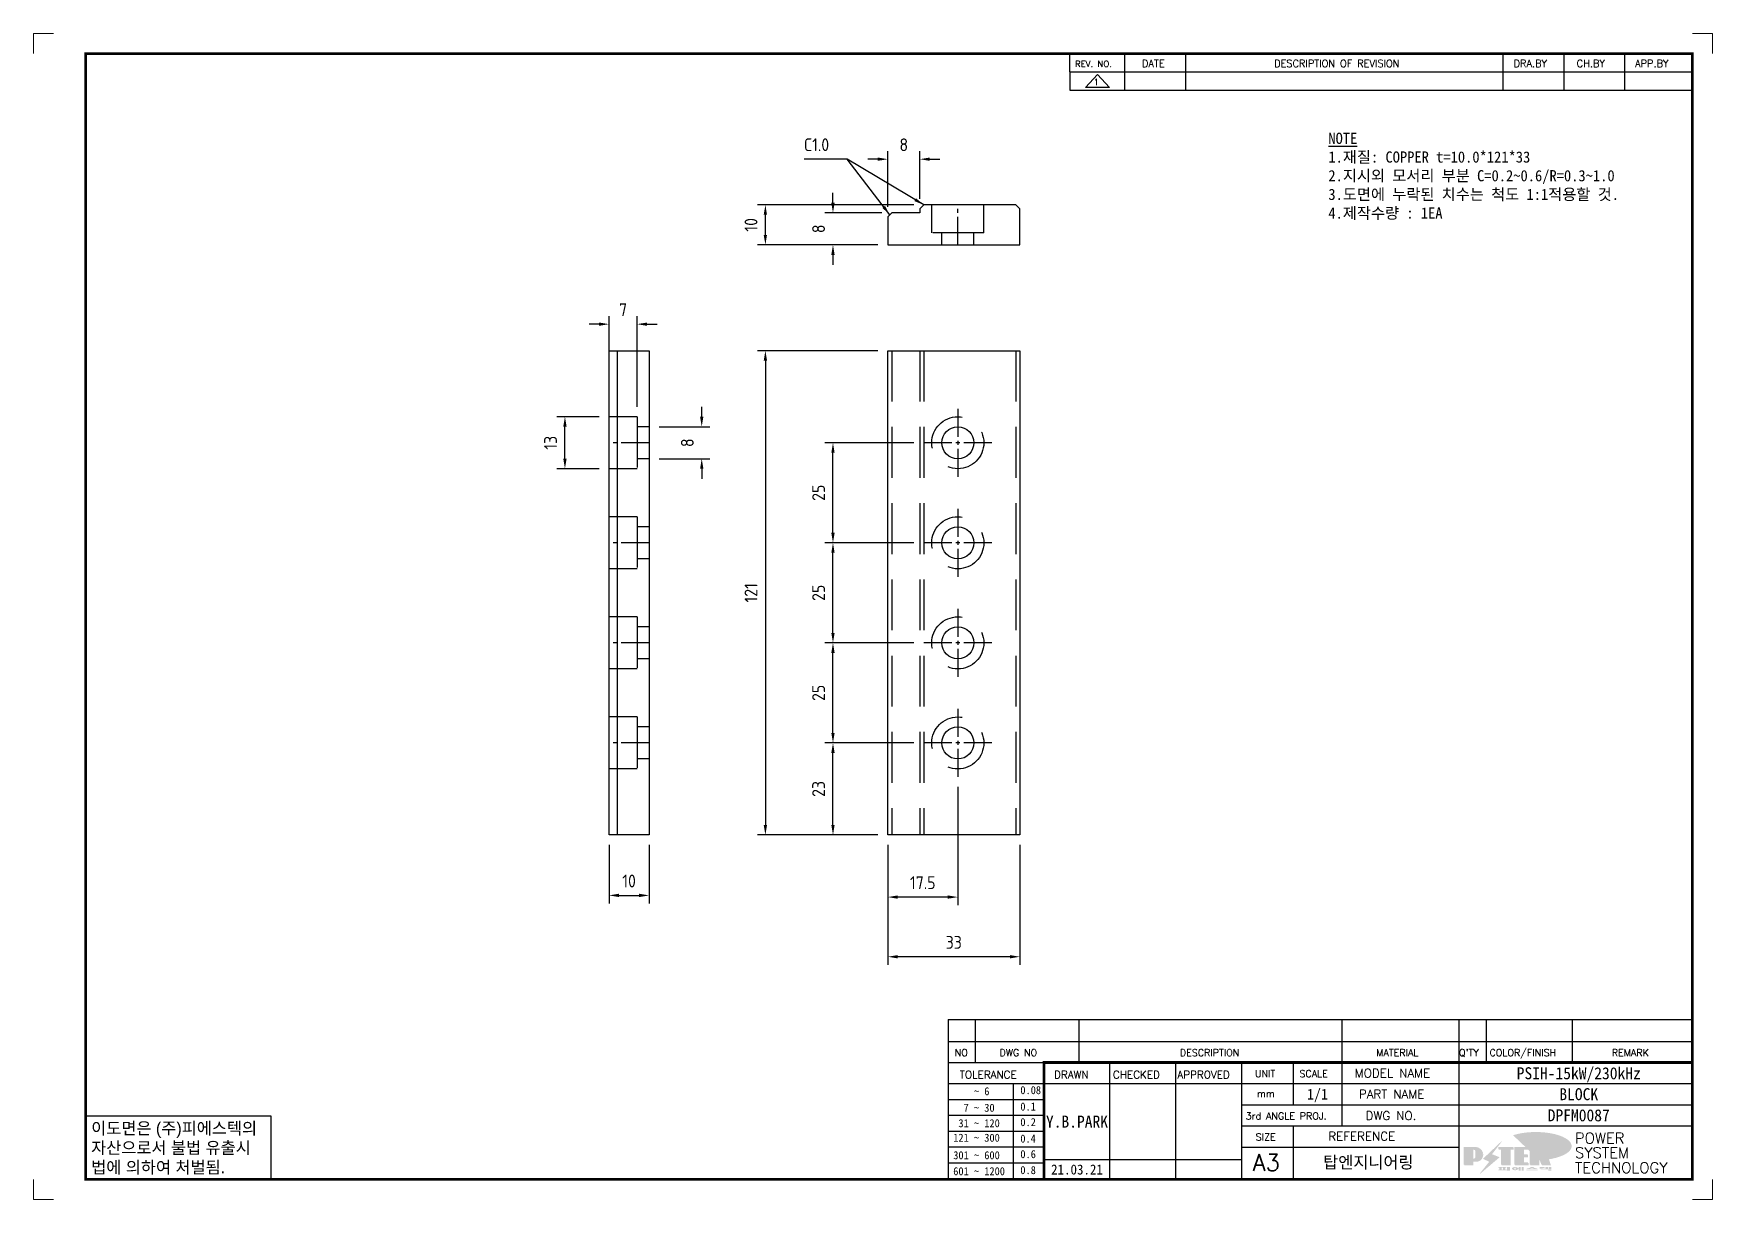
# Model space of a CAD drawing. Header units: millimetres. Extents: x -4251 to 2609, y -1673 to 4048.
# Drawn here: x -2897.2 to -2477.7, y -1672.8 to -1381.5 of the extents above; entities that cross this region are included whole.
import ezdxf
from ezdxf.enums import TextEntityAlignment as Align

# ---------------------------------------------------------------- set-up
doc = ezdxf.new("R2010")
doc.units = ezdxf.units.MM
doc.linetypes.add('CENTER1', pattern=[10, 7, -1, 1, -1])
doc.linetypes.add('HIDDENX2', pattern=[19.05, 12.7, -6.35])
doc.layers.add('FORMAT-1', color=7, linetype='Continuous')
doc.layers.add('line', color=3, linetype='Continuous')
doc.styles.add('h1', font='')
doc.styles.add('HAN', font='')
doc.styles.add('RC', font='simplex.shx')
doc.styles.add('ROMANT', font='simplex.shx')
doc.styles.add('RT', font='simplex.shx', dxfattribs={"oblique": 15})
doc.styles.get("Standard").update_dxf_attribs({"font": 'ISOCP.SHX', "bigfont": 'WHGTXT.SHX'})
doc.styles.get('h1').set_extended_font_data('New Gulim')
doc.styles.get('HAN').set_extended_font_data('GulimChe')
doc.dimstyles.new('PS-1', dxfattribs={"dimtxt": 3.2, "dimasz": 2.5, "dimexe": 2, "dimexo": 2.5, "dimgap": 2, "dimtad": 1, "dimtoh": 1, "dimrnd": 0.05, "dimzin": 12, "dimdsep": 46, "dimtxsty": 'Standard', "dimcen": 0, "dimclrt": 2, "dimazin": 3, "dimtfac": 1, "dimtofl": 0, "dimtmove": 0, "dimatfit": 3, "dimfxl": 0, "dimtolj": 1, "dimtzin": 0, "dimarcsym": 0})

# ---------------------------------------------------------------- blocks, each defined once
blk = doc.blocks.new('A$C2F791973')
at = {"color": 2, "linetype": 'HIDDENX2'}
for p, q in [((-3, -9), (-10, -9, 0)), ((-3, -9), (-3, -22)), ((0, -11.5), (-3, -11.5)), ((0, -19.5), (-3, -19.5)), ((-3, -22), (-10, -22, 0))]:
    blk.add_line(p, q, dxfattribs=at)
at = {"color": 1, "linetype": 'CENTER1'}
blk.add_line((0, -15.5), (-10, -15.5), dxfattribs=at)
at = {"color": 1}
blk.add_lwpolyline([(-7, -33), (0, -33), (0, 0), (-9, 0), (-10, -1), (-10, -24), (-9, -25), (-8, -25), (-8, -32)], close=True, dxfattribs=at)
blk = doc.blocks.new('A$C1C200397')
at = {"color": 1}
blk.add_line((0, 0), (0, -121), dxfattribs=at)
at = {"color": 2, "linetype": 'HIDDENX2'}
for p, q in [((5, -16.5, 0), (-2, -16.5)), ((5, -16.5, 0), (5, -29.5, 0)), ((8, -19, 0), (5, -19, 0)), ((8, -27, 0), (5, -27, 0)), ((5, -29.5, 0), (-2, -29.5)), ((5, -41.5, 0), (-2, -41.5)), ((5, -41.5, 0), (5, -54.5, 0)), ((8, -44, 0), (5, -44, 0)), ((5, -54.5, 0), (-2, -54.5)), ((8, -52, 0), (5, -52, 0)), ((5, -66.5, 0), (-2, -66.5)), ((5, -66.5, 0), (5, -79.5, 0)), ((8, -69, 0), (5, -69, 0)), ((5, -79.5, 0), (-2, -79.5)), ((8, -77, 0), (5, -77, 0)), ((5, -91.5, 0), (-2, -91.5)), ((5, -91.5, 0), (5, -104.5, 0)), ((8, -94, 0), (5, -94, 0)), ((5, -104.5, 0), (-2, -104.5)), ((8, -102, 0), (5, -102, 0))]:
    blk.add_line(p, q, dxfattribs=at)
at = {"color": 1, "linetype": 'CENTER1'}
for p, q in [((8, -23, 0), (-2, -23, 0)), ((8, -48, 0), (-2, -48, 0)), ((8, -73, 0), (-2, -73, 0)), ((8, -98, 0), (-2, -98, 0))]:
    blk.add_line(p, q, dxfattribs=at)
at = {"color": 1}
blk.add_lwpolyline([(-2, 0), (8, 0), (8, -121), (-2, -121)], close=True, dxfattribs=at)
blk = doc.blocks.new('*D1097')
at = {"color": 0, "lineweight": -2}
for p, q in [((-2666.29, -1569.69), (-2666.29, -1599.21)), ((-2683.79, -1584.19), (-2683.79, -1599.21)), ((-2668.79, -1597.21), (-2681.29, -1597.21))]:
    blk.add_line(p, q, dxfattribs=at)
at = {"color": 0}
for points in [[(-2681.29, -1596.79), (-2681.29, -1597.62), (-2683.79, -1597.21)], [(-2668.79, -1596.79), (-2668.79, -1597.62), (-2666.29, -1597.21)]]:
    blk.add_solid(points, dxfattribs=at)
at = {"layer": 'DEFPOINTS', "color": 0}
for p in [(-2666.29, -1567.19, 0), (-2683.79, -1581.69), (-2683.79, -1597.21)]:
    blk.add_point(p, dxfattribs=at)
at = {"color": 2, "insert": (-2675.04, -1593.61), "char_height": 3.2, "attachment_point": 5}
blk.add_mtext('\\A1;17.5', dxfattribs=at)
blk = doc.blocks.new('*D1098')
at = {"color": 0, "lineweight": -2}
for p, q in [((-2683.79, -1584.19), (-2683.79, -1614.12)), ((-2650.79, -1584.19), (-2650.79, -1614.12)), ((-2653.29, -1612.12), (-2681.29, -1612.12))]:
    blk.add_line(p, q, dxfattribs=at)
at = {"color": 0}
for points in [[(-2681.29, -1611.7), (-2681.29, -1612.53), (-2683.79, -1612.12)], [(-2653.29, -1611.7), (-2653.29, -1612.53), (-2650.79, -1612.12)]]:
    blk.add_solid(points, dxfattribs=at)
at = {"layer": 'DEFPOINTS', "color": 0}
for p in [(-2683.79, -1581.69), (-2650.79, -1581.69), (-2683.79, -1612.12)]:
    blk.add_point(p, dxfattribs=at)
at = {"color": 2, "insert": (-2667.29, -1608.52), "char_height": 3.2, "attachment_point": 5}
blk.add_mtext('\\A1;33', dxfattribs=at)
blk = doc.blocks.new('*D1099')
at = {"color": 0, "lineweight": -2}
for p, q in [((-2753.43, -1584.19), (-2753.43, -1598.79)), ((-2743.43, -1584.19), (-2743.43, -1598.79)), ((-2750.93, -1596.79), (-2745.93, -1596.79))]:
    blk.add_line(p, q, dxfattribs=at)
at = {"color": 0}
for points in [[(-2750.93, -1596.37), (-2750.93, -1597.21), (-2753.43, -1596.79)], [(-2745.93, -1596.37), (-2745.93, -1597.21), (-2743.43, -1596.79)]]:
    blk.add_solid(points, dxfattribs=at)
at = {"layer": 'DEFPOINTS', "color": 0}
for p in [(-2753.43, -1581.69), (-2743.43, -1581.69), (-2743.43, -1596.79)]:
    blk.add_point(p, dxfattribs=at)
at = {"color": 2, "insert": (-2748.43, -1593.19), "char_height": 3.2, "attachment_point": 5}
blk.add_mtext('\\A1;10', dxfattribs=at)
blk = doc.blocks.new('*D1100')
at = {"color": 0, "lineweight": -2}
for p, q in [((-2755.93, -1454.06), (-2758.43, -1454.06)), ((-2753.43, -1474.69), (-2753.43, -1452.06)), ((-2746.43, -1474.69), (-2746.43, -1452.06)), ((-2743.93, -1454.06), (-2741.43, -1454.06))]:
    blk.add_line(p, q, dxfattribs=at)
at = {"color": 0}
for points in [[(-2755.93, -1453.65), (-2755.93, -1454.48), (-2753.43, -1454.06)], [(-2743.93, -1453.65), (-2743.93, -1454.48), (-2746.43, -1454.06)]]:
    blk.add_solid(points, dxfattribs=at)
at = {"layer": 'DEFPOINTS', "color": 0}
for p in [(-2753.43, -1454.06), (-2753.43, -1477.19), (-2746.43, -1477.19, 0)]:
    blk.add_point(p, dxfattribs=at)
at = {"color": 2, "insert": (-2749.93, -1450.46), "char_height": 3.2, "attachment_point": 5}
blk.add_mtext('\\A1;7', dxfattribs=at)
blk = doc.blocks.new('*D1101')
at = {"color": 0, "lineweight": -2}
for p, q in [((-2755.93, -1477.19), (-2766.46, -1477.19)), ((-2764.46, -1487.69), (-2764.46, -1479.69)), ((-2755.93, -1490.19), (-2766.46, -1490.19))]:
    blk.add_line(p, q, dxfattribs=at)
at = {"color": 0}
for points in [[(-2764.87, -1479.69), (-2764.04, -1479.69), (-2764.46, -1477.19)], [(-2764.87, -1487.69), (-2764.04, -1487.69), (-2764.46, -1490.19)]]:
    blk.add_solid(points, dxfattribs=at)
at = {"layer": 'DEFPOINTS', "color": 0}
for p in [(-2764.46, -1477.19), (-2753.43, -1477.19), (-2753.43, -1490.19)]:
    blk.add_point(p, dxfattribs=at)
at = {"color": 2, "insert": (-2768.06, -1483.69), "char_height": 3.2, "attachment_point": 5, "rotation": 90}
blk.add_mtext('\\A1;13', dxfattribs=at)
blk = doc.blocks.new('*D1102')
at = {"color": 0, "lineweight": -2}
for p, q in [((-2730.28, -1477.19), (-2730.28, -1474.69)), ((-2740.93, -1479.69), (-2728.28, -1479.69)), ((-2740.93, -1487.69), (-2728.28, -1487.69)), ((-2730.28, -1490.19), (-2730.28, -1492.69))]:
    blk.add_line(p, q, dxfattribs=at)
at = {"color": 0}
for points in [[(-2730.69, -1477.19), (-2729.86, -1477.19), (-2730.28, -1479.69)], [(-2730.69, -1490.19), (-2729.86, -1490.19), (-2730.28, -1487.69)]]:
    blk.add_solid(points, dxfattribs=at)
at = {"layer": 'DEFPOINTS', "color": 0}
for p in [(-2743.43, -1479.69), (-2730.28, -1479.69), (-2743.43, -1487.69)]:
    blk.add_point(p, dxfattribs=at)
at = {"color": 2, "insert": (-2733.88, -1483.69), "char_height": 3.2, "attachment_point": 5, "rotation": 90}
blk.add_mtext('\\A1;8', dxfattribs=at)
blk = doc.blocks.new('*D1103')
at = {"color": 0, "lineweight": -2}
for p, q in [((-2677.29, -1558.69), (-2699.48, -1558.69)), ((-2697.48, -1579.19), (-2697.48, -1561.19)), ((-2686.29, -1581.69), (-2699.48, -1581.69))]:
    blk.add_line(p, q, dxfattribs=at)
at = {"color": 0}
for points in [[(-2697.9, -1561.19), (-2697.07, -1561.19), (-2697.48, -1558.69)], [(-2697.9, -1579.19), (-2697.07, -1579.19), (-2697.48, -1581.69)]]:
    blk.add_solid(points, dxfattribs=at)
at = {"layer": 'DEFPOINTS', "color": 0}
for p in [(-2697.48, -1558.69), (-2674.79, -1558.69), (-2683.79, -1581.69)]:
    blk.add_point(p, dxfattribs=at)
at = {"color": 2, "insert": (-2701.08, -1570.19), "char_height": 3.2, "attachment_point": 5, "rotation": 90}
blk.add_mtext('\\A1;23', dxfattribs=at)
blk = doc.blocks.new('*D1104')
at = {"color": 0, "lineweight": -2}
for p, q in [((-2677.29, -1533.69), (-2699.48, -1533.69)), ((-2697.48, -1556.19), (-2697.48, -1536.19)), ((-2677.29, -1558.69), (-2699.48, -1558.69))]:
    blk.add_line(p, q, dxfattribs=at)
at = {"color": 0}
for points in [[(-2697.9, -1536.19), (-2697.07, -1536.19), (-2697.48, -1533.69)], [(-2697.9, -1556.19), (-2697.07, -1556.19), (-2697.48, -1558.69)]]:
    blk.add_solid(points, dxfattribs=at)
at = {"layer": 'DEFPOINTS', "color": 0}
for p in [(-2697.48, -1533.69), (-2674.79, -1533.69), (-2674.79, -1558.69)]:
    blk.add_point(p, dxfattribs=at)
at = {"color": 2, "insert": (-2701.08, -1546.19), "char_height": 3.2, "attachment_point": 5, "rotation": 90}
blk.add_mtext('\\A1;25', dxfattribs=at)
blk = doc.blocks.new('*D1105')
at = {"color": 0, "lineweight": -2}
for p, q in [((-2677.29, -1508.69), (-2699.48, -1508.69)), ((-2697.48, -1531.19), (-2697.48, -1511.19)), ((-2677.29, -1533.69), (-2699.48, -1533.69))]:
    blk.add_line(p, q, dxfattribs=at)
at = {"color": 0}
for points in [[(-2697.9, -1511.19), (-2697.07, -1511.19), (-2697.48, -1508.69)], [(-2697.9, -1531.19), (-2697.07, -1531.19), (-2697.48, -1533.69)]]:
    blk.add_solid(points, dxfattribs=at)
at = {"layer": 'DEFPOINTS', "color": 0}
for p in [(-2697.48, -1508.69), (-2674.79, -1508.69), (-2674.79, -1533.69)]:
    blk.add_point(p, dxfattribs=at)
at = {"color": 2, "insert": (-2701.08, -1521.19), "char_height": 3.2, "attachment_point": 5, "rotation": 90}
blk.add_mtext('\\A1;25', dxfattribs=at)
blk = doc.blocks.new('*D1106')
at = {"color": 0, "lineweight": -2}
for p, q in [((-2677.29, -1483.69), (-2699.48, -1483.69)), ((-2697.48, -1506.19), (-2697.48, -1486.19)), ((-2677.29, -1508.69), (-2699.48, -1508.69))]:
    blk.add_line(p, q, dxfattribs=at)
at = {"color": 0}
for points in [[(-2697.9, -1486.19), (-2697.07, -1486.19), (-2697.48, -1483.69)], [(-2697.9, -1506.19), (-2697.07, -1506.19), (-2697.48, -1508.69)]]:
    blk.add_solid(points, dxfattribs=at)
at = {"layer": 'DEFPOINTS', "color": 0}
for p in [(-2697.48, -1483.69), (-2674.79, -1483.69), (-2674.79, -1508.69)]:
    blk.add_point(p, dxfattribs=at)
at = {"color": 2, "insert": (-2701.08, -1496.19), "char_height": 3.2, "attachment_point": 5, "rotation": 90}
blk.add_mtext('\\A1;25', dxfattribs=at)
blk = doc.blocks.new('*D1107')
at = {"color": 0, "lineweight": -2}
for p, q in [((-2686.29, -1460.69), (-2716.37, -1460.69)), ((-2714.37, -1463.19), (-2714.37, -1579.19)), ((-2686.29, -1581.69), (-2716.37, -1581.69))]:
    blk.add_line(p, q, dxfattribs=at)
at = {"color": 0}
for points in [[(-2714.79, -1463.19), (-2713.96, -1463.19), (-2714.37, -1460.69)], [(-2714.79, -1579.19), (-2713.96, -1579.19), (-2714.37, -1581.69)]]:
    blk.add_solid(points, dxfattribs=at)
at = {"layer": 'DEFPOINTS', "color": 0}
for p in [(-2683.79, -1460.69), (-2714.37, -1581.69), (-2683.79, -1581.69)]:
    blk.add_point(p, dxfattribs=at)
at = {"color": 2, "insert": (-2717.97, -1521.19), "char_height": 3.2, "attachment_point": 5, "rotation": 90}
blk.add_mtext('\\A1;121', dxfattribs=at)
blk = doc.blocks.new('*D1108')
at = {"color": 0, "lineweight": -2}
for p, q in [((-2697.48, -1423.74), (-2697.48, -1421.24)), ((-2685.29, -1426.24), (-2699.48, -1426.24)), ((-2686.29, -1434.24), (-2699.48, -1434.24)), ((-2697.48, -1436.74), (-2697.48, -1439.24))]:
    blk.add_line(p, q, dxfattribs=at)
at = {"color": 0}
for points in [[(-2697.9, -1423.74), (-2697.07, -1423.74), (-2697.48, -1426.24)], [(-2697.9, -1436.74), (-2697.07, -1436.74), (-2697.48, -1434.24)]]:
    blk.add_solid(points, dxfattribs=at)
at = {"layer": 'DEFPOINTS', "color": 0}
for p in [(-2697.48, -1426.24), (-2682.79, -1426.24), (-2683.79, -1434.24)]:
    blk.add_point(p, dxfattribs=at)
at = {"color": 2, "insert": (-2701.08, -1430.24), "char_height": 3.2, "attachment_point": 5, "rotation": 90}
blk.add_mtext('\\A1;8', dxfattribs=at)
blk = doc.blocks.new('*D1109')
at = {"color": 0, "lineweight": -2}
for p, q in [((-2677.29, -1424.24), (-2716.37, -1424.24)), ((-2714.37, -1431.74), (-2714.37, -1426.74)), ((-2686.29, -1434.24), (-2716.37, -1434.24))]:
    blk.add_line(p, q, dxfattribs=at)
at = {"color": 0}
for points in [[(-2714.79, -1426.74), (-2713.96, -1426.74), (-2714.37, -1424.24)], [(-2714.79, -1431.74), (-2713.96, -1431.74), (-2714.37, -1434.24)]]:
    blk.add_solid(points, dxfattribs=at)
at = {"layer": 'DEFPOINTS', "color": 0}
for p in [(-2714.37, -1424.24), (-2674.79, -1424.24), (-2683.79, -1434.24)]:
    blk.add_point(p, dxfattribs=at)
at = {"color": 2, "insert": (-2717.97, -1429.24), "char_height": 3.2, "attachment_point": 5, "rotation": 90}
blk.add_mtext('\\A1;10', dxfattribs=at)
blk = doc.blocks.new('*D1110')
at = {"color": 0, "lineweight": -2}
for p, q in [((-2686.29, -1412.84), (-2688.79, -1412.84)), ((-2683.79, -1424.74), (-2683.79, -1410.84)), ((-2675.79, -1422.74), (-2675.79, -1410.84)), ((-2673.29, -1412.84), (-2670.79, -1412.84))]:
    blk.add_line(p, q, dxfattribs=at)
at = {"color": 0}
for points in [[(-2686.29, -1412.42), (-2686.29, -1413.25), (-2683.79, -1412.84)], [(-2673.29, -1412.42), (-2673.29, -1413.25), (-2675.79, -1412.84)]]:
    blk.add_solid(points, dxfattribs=at)
at = {"layer": 'DEFPOINTS', "color": 0}
for p in [(-2675.79, -1412.84), (-2675.79, -1425.24), (-2683.79, -1427.24)]:
    blk.add_point(p, dxfattribs=at)
at = {"color": 2, "insert": (-2679.79, -1409.24), "char_height": 3.2, "attachment_point": 5}
blk.add_mtext('\\A1;8', dxfattribs=at)
blk = doc.blocks.new('re3')
at = {"color": 180}
for p, q in [((0, 0), (0, -4.55)), ((6.87, -0.64), (3.86, -3.91)), ((9.88, -3.91), (3.86, -3.91)), ((6.87, -0.64), (9.88, -3.91)), ((13.74, -4.55), (13.74, 0)), ((28.97, -4.55), (28.97, 0)), ((108.25, -4.55), (108.25, 0)), ((123.49, -4.55), (123.49, 0)), ((138.64, -4.55), (138.64, 0)), ((0, -4.55), (155.53, -4.55))]:
    blk.add_line(p, q, dxfattribs=at)
at = {"color": 2, "style": 'RC', "oblique": 15}
blk.add_attdef('REV.NO', text='', height=1.56, dxfattribs=at).set_placement((6.59, -2.56), align=Align.MIDDLE_CENTER)
blk.add_attdef('-1', text='', height=1.56, dxfattribs=at).set_placement((9.37, -1.66), align=Align.MIDDLE_LEFT)
at = {"color": 2, "style": 'HAN'}
for tag, p in [('REV.-DATE', (21.36, -2.28)), ('DRA.BY', (115.87, -2.28)), ('CH.BY', (131.07, -2.28)), ('APP.BY', (147.09, -2.28))]:
    blk.add_attdef(tag, text='', height=2.5, dxfattribs=at).set_placement(p, align=Align.MIDDLE_CENTER)
blk.add_attdef('DESCRIPTION-OF-REVISION', text='', height=2.5, dxfattribs=at).set_placement((31.61, -2.28), align=Align.MIDDLE_LEFT)
blk = doc.blocks.new('no3')
at = {"color": 180}
for p, q in [((0, 5.5), (0, 0)), ((0, 5.5), (186, 5.5)), ((6.79, 5.5), (6.79, 0)), ((32.74, 0.11), (32.74, 5.5)), ((98.4, 5.5), (98.4, 0)), ((127.61, 5.5), (127.61, 0)), ((134.43, 5.5), (134.43, 0)), ((155.98, 5.5), (155.98, 0))]:
    blk.add_line(p, q, dxfattribs=at)
at = {"color": 2, "style": 'HAN'}
for tag, p in [('PART-NO', (19.76, 2.75)), ('MATERIAL', (111.38, 2.75)), ("Q'TY", (131.02, 2.75)), ('COLOR/FINISH', (145.2, 2.75)), ('REMARK', (170.76, 2.75))]:
    blk.add_attdef(tag, text='', height=2.9, dxfattribs=at).set_placement(p, align=Align.MIDDLE_CENTER)
blk.add_attdef('DESCRIPTION', text='', height=2.9, dxfattribs=at).set_placement((34.51, 2.75), align=Align.MIDDLE_LEFT)
at = {"color": 2, "style": 'RT', "oblique": 15}
blk.add_attdef('NO', text='', height=1.74, dxfattribs=at).set_placement((3.38, 2.51), align=Align.MIDDLE_CENTER)
blk = doc.blocks.new('t3')
for p, q in [((0, 15.88), (46.25, 15.88)), ((0, 15.88), (0, 0)), ((46.25, 15.88), (46.25, 0)), ((0, 0), (46.25, 0))]:
    blk.add_line(p, q)
at = {"color": 1, "style": 'h1'}
for s, p in [('이도면은 (주)피에스텍의', (1.4, 11.29)), ('자산으로서 불법 유출시', (1.4, 6.41)), ('법에 의하여 처벌됨.', (1.4, 1.52))]:
    blk.add_text(s, height=3, dxfattribs=at).set_placement(p)
blk = doc.blocks.new('new LOGO')
at = {"layer": 'line'}
h = blk.add_hatch(color=1, dxfattribs=at)
h.paths.add_polyline_path([(41.5, 16.4), (54.3, 16.4, 1), (54.3, 82.9), (0, 82.9), (0, -0.1), (41.5, -0.1)])
h.paths.add_polyline_path([(41.5, 27.9), (41.5, 71.9), (43.6, 71.9, -0.414214), (54.6, 60.9), (54.6, 38.9, -0.414214), (43.6, 27.9)], flags=16)
h.paths.add_polyline_path([(214.7, 71.9), (227.5, 71.9), (227.5, 82.9), (159.7, 82.9), (159.7, 71.9), (172.5, 71.9), (172.5, -0.1), (214.7, -0.1)])
h.paths.add_polyline_path([(276, 37.4), (294.8, 37.4), (294.8, 49.1), (276, 49.1), (276, 71.9), (294.8, 71.9), (294.8, 82.9), (234.5, 82.9), (234.5, -0.1), (297, -0.1), (297, 10.9), (276, 10.9)])
h.paths.add_polyline_path([(347.2, 35.2), (359.7, -0.1), (400.5, -0.1), (379.6, 66.8), (399.7, 82.9), (380.6, 82.9), (347.2, 61.6), (347.2, 82.9), (305.5, 82.9), (305.5, -0.1), (347.2, -0.1)])
h = blk.add_hatch(color=250, dxfattribs=at)
h.paths.add_polyline_path([(44.5, 69.4), (46.6, 69.4, -0.129793), (52, 68, 0.221832), (43.6, 71.9), (41.5, 71.9), (41.5, 27.9), (43.6, 27.9, 0.02048), (44.5, 28)], flags=17)
h.paths.add_polyline_path([(44.5, 13.9), (57.3, 13.9, 0.72362), (77.1, 73.9, -0.679777), (54.3, 16.4), (41.5, 16.4), (41.5, -0.1), (3, -0.1), (3, -2.6), (44.5, -2.6)])
h.paths.add_polyline_path([(117.9, 14.2), (71.5, -44.4), (77.1, -39.6), (120.8, 15.6), (92, 28.9), (173.3, 106), (177.5, 111.4), (89.1, 27.6)])
h.paths.add_polyline_path([(162.7, 71.9), (162.7, 69.4), (172.5, 69.4), (172.5, 71.9)], flags=17)
h.paths.add_polyline_path([(217.7, 69.4), (230.5, 69.4), (230.5, 80.4), (227.5, 80.4), (227.5, 71.9), (214.7, 71.9), (214.7, -0.1), (175.5, -0.1), (175.5, -2.6), (217.7, -2.6)])
h.paths.add_polyline_path([(297.8, 46.6), (294.8, 46.6), (294.8, 37.4), (276, 37.4), (276, 10.9), (279, 10.9), (279, 34.9), (297.8, 34.9)])
h.paths.add_polyline_path([(300, 8.4), (297, 8.4), (297, -0.1), (237.5, -0.1), (237.5, -2.6), (300, -2.6)])
h.paths.add_polyline_path([(297.8, 80.4), (294.8, 80.4), (294.8, 71.9), (276, 71.9), (276, 49.1), (279, 49.1), (279, 69.4), (297.8, 69.4)])
h.paths.add_polyline_path([(350.2, 80.4), (347.2, 80.4), (347.2, 61.6), (350.2, 63.5)])
h.paths.add_polyline_path([(350.2, 26.7), (347.2, 35.2), (347.2, -0.1), (308.5, -0.1), (308.5, -2.6), (350.2, -2.6)])
h.paths.add_polyline_path([(402.7, 80.4), (396.5, 80.4), (379.6, 66.8), (400.5, -0.1), (361.8, -0.1), (362.7, -2.6), (403.5, -2.6), (382.6, 64.3)])
blk.add_hatch(color=5, dxfattribs=at).paths.add_polyline_path([(166.3, 35), (131, 49), (180.4, 112.7), (92, 28.9), (120.8, 15.6), (74.4, -43)])
h = blk.add_hatch(color=253, dxfattribs=at)
edge = h.paths.add_edge_path()
edge.add_ellipse((333.9, 86.4), major_axis=(-165.9, 0), ratio=0.39426, start_angle=111.51268, end_angle=334.46902)
edge.add_ellipse((314.1, 81.2), major_axis=(-153.7, 0), ratio=0.40699, start_angle=121.30662, end_angle=327.74369, ccw=False)
edge.add_line((394, 27.8), (394.7, 25.6))
h = blk.add_hatch(color=250, dxfattribs=at)
edge = h.paths.add_edge_path()
edge.add_ellipse((237.8, -17.6), major_axis=(-14.3, 0), ratio=0.526336, start_angle=192.2456, end_angle=269.07481)
edge.add_line((238.1, -10.1), (237.6, -10.1))
edge.add_ellipse((237.8, -17.6), major_axis=(-14.3, 0), ratio=0.526336, start_angle=270.92519, end_angle=449.07481)
edge.add_line((237.6, -25.1), (238.1, -25.1))
edge.add_ellipse((237.8, -17.6), major_axis=(-14.3, 0), ratio=0.526336, start_angle=450.92519, end_angle=527.7544)
edge.add_line((251.7, -19.2), (254.1, -19.2))
edge.add_line((254.1, -19.2), (254.1, -27.1))
edge.add_line((254.1, -27.1), (263.1, -27.1))
edge.add_line((263.1, -27.1), (263.1, -10.1))
edge.add_line((263.1, -10.1), (254.1, -10.1))
edge.add_line((254.1, -10.1), (254.1, -16))
edge.add_line((254.1, -16), (251.7, -16))
h.paths.add_polyline_path([(241, -16.4), (241, -18.7, -1), (234.4, -18.7), (234.4, -16.4, -1)], flags=16)
h.paths.add_polyline_path([(278.2, -10.1), (268.1, -10.1), (268.1, -27.1), (278.2, -27.1)])
h.paths.add_polyline_path([(310.3, -10.1), (310.3, -11.1, -0.157169), (289.3, -17.5), (294, -19.9, 0.128407), (316.3, -15.9, 0.128407), (338.6, -19.9), (343.3, -17.5, -0.157169), (322.2, -11.1), (322.2, -10.1)])
h.paths.add_polyline_path([(342.1, -25.1), (342.1, -22.3), (290.4, -22.3), (290.4, -25.1)])
h.paths.add_polyline_path([(352, -10.1), (352, -16.2, 0.414214), (354, -18.2), (378.7, -18.2), (378.7, -19.6), (390.2, -19.6), (390.2, -10.1), (378.7, -10.1), (378.7, -13.6), (374.7, -13.6), (374.7, -15.1), (378.7, -15.1), (378.7, -16.2), (364.7, -16.2), (364.7, -15.1), (371.2, -15.1), (371.2, -13.6), (364.7, -13.6), (364.7, -12.6), (374.7, -12.6), (374.7, -10.1)])
h.paths.add_polyline_path([(393.8, -10.1), (393.8, -19.6), (405, -19.6), (405, -10.1)])
h.paths.add_polyline_path([(405, -27.1), (405, -20.9), (356.8, -20.9), (356.8, -23), (391.8, -23), (391.8, -27.1)])
h.paths.add_polyline_path([(200.4, -10.1), (200.4, -22.3), (193.2, -22.3), (193.2, -12.6), (196.6, -12.6), (196.6, -10.1), (161, -10.1), (161, -12.6), (164.5, -12.6), (164.5, -22.3), (161, -22.3), (161, -25.1), (200.4, -25.1), (200.4, -27.1), (213.9, -27.1), (213.9, -10.1)])
h.paths.add_polyline_path([(182, -12.6), (175.6, -12.6), (175.6, -22.3), (182, -22.3)], flags=17)
blk = doc.blocks.new('format-3')
at = {"color": 3, "lineweight": 9}
for p, q in [((0, 286.3), (0, 291.3)), ((5, 291.3), (0, 291.3)), ((414.5, 291.3), (419.5, 291.3)), ((419.5, 286.3), (419.5, 291.3)), ((0, 5), (0, 0)), ((419.5, 5), (419.5, 0)), ((5, 0), (0, 0)), ((414.5, 0), (419.5, 0))]:
    blk.add_line(p, q, dxfattribs=at)
at = {"color": 180}
for p, q in [((258.97, 281.75), (258.97, 286.3)), ((272.71, 281.75), (272.71, 286.3)), ((287.94, 281.75), (287.94, 286.3)), ((367.22, 281.75), (367.22, 286.3)), ((382.45, 281.75), (382.45, 286.3)), ((397.61, 281.75), (397.61, 286.3)), ((258.97, 281.75), (414.5, 281.75)), ((228.5, 39.49), (228.5, 5)), ((228.5, 39.49), (414.5, 39.49)), ((235.29, 39.49), (235.29, 34.21)), ((261.24, 34.21), (261.24, 39.49)), ((326.9, 39.49), (326.9, 34.21)), ((356.11, 39.49), (356.11, 34.21)), ((362.93, 39.49), (362.93, 34.21)), ((384.48, 39.49), (384.48, 34.21)), ((228.5, 34.21), (252.48, 34.21)), ((268.96, 5), (268.96, 34.21)), ((285.45, 5), (285.45, 34.21)), ((301.94, 5), (301.94, 34.21)), ((314.72, 34.21), (314.72, 23.65)), ((326.9, 34.21), (326.9, 18.37)), ((356.11, 34.21), (356.11, 5)), ((228.5, 28.93), (252.48, 28.93)), ((244.89, 5.23), (244.89, 28.93)), ((252.48, 28.93), (414.5, 28.93)), ((228.5, 24.98), (252.48, 24.98)), ((228.5, 21.03), (252.48, 21.03)), ((301.94, 23.65), (414.5, 23.65)), ((228.5, 17.08), (252.48, 17.08)), ((301.94, 18.37), (414.5, 18.37)), ((314.72, 18.37), (314.72, 5)), ((228.5, 13.13), (252.48, 13.13)), ((301.94, 13.09), (356.11, 13.09)), ((228.5, 9.18), (252.48, 9.18)), ((252.48, 9.95), (301.94, 9.95))]:
    blk.add_line(p, q, dxfattribs=at)
at = {"const_width": 0.7}
blk.add_lwpolyline([(252.48, 5), (252.48, 34.21), (414.5, 34.21)], dxfattribs=at)
at = {"layer": 'FORMAT-1', "const_width": 0.7}
blk.add_lwpolyline([(13, 5), (13, 286.3), (414.5, 286.3), (414.5, 5)], close=True, dxfattribs=at)
blk.add_blockref('t3', (13, 5))
at = {"xscale": 0.05400000000000027, "yscale": 0.05400000000000027, "zscale": 0.05400000000000027}
blk.add_blockref('new LOGO', (357.35, 8.65), dxfattribs=at)
at = {"color": 2}
for s, height, style, p in [('REV. NO.', 1.56, 'RC', (260.23, 282.95)), ('DATE', 1.788, 'RC', (276.95, 282.94)), ('DESCRIPTION OF REVISION', 1.7875, 'RC', (309.98, 282.94)), ('DRA.BY', 1.788, 'RC', (369.83, 282.94)), ('CH.BY', 1.788, 'RC', (385.59, 282.94)), ('APP.BY', 1.788, 'RC', (400.18, 282.94)), ('COLOR/FINISH', 1.7424, 'RC', (363.8, 35.83)), ('NO', 1.742, 'RC', (230.16, 35.83)), ('DWG NO', 1.742, 'RC', (241.36, 35.83)), ('DESCRIPTION', 1.7424, 'RC', (286.43, 35.83)), ('MATERIAL', 1.742, 'RC', (335.52, 35.83)), ("Q'TY", 1.742, 'RC', (356.17, 35.83)), ('REMARK', 1.742, 'RC', (394.37, 35.83)), (' TOLERANCE', 1.9, 'RC', (230.11, 30.22)), ('DRAWN', 1.9, 'RC', (255, 30.22)), ('CHECKED', 1.9, 'RC', (269.71, 30.22)), ('APPROVED', 1.9, 'RC', (285.8, 30.22)), ('UNIT', 1.742, 'RC', (305.19, 30.55)), ('SCALE', 1.742, 'RC', (316.32, 30.55)), ('MODEL NAME', 2.178, 'RC', (330.12, 30.46)), ('    ~ 6', 2, 'HAN', (229.8, 26.03)), ('0.08', 2, 'HAN', (246.57, 26.31)), ('mm', 1.742, 'RC', (305.67, 25.56)), ('PART NAME', 2.178, 'RC', (331.17, 25.24)), ('  7 ~ 30', 2, 'HAN', (229.8, 21.91)), ('0.1', 2, 'HAN', (246.57, 22.2)), ('3rd ANGLE PROJ.', 1.7424, 'RC', (302.87, 19.97)), ('DWG NO.', 2.178, 'RC', (332.84, 19.85)), (' 31 ~ 120', 2, 'HAN', (229.8, 18.04)), ('0.2', 2, 'HAN', (246.57, 18.32)), ('REFERENCE', 2.178, 'RC', (323.52, 14.69)), ('121 ~ 300', 2, 'HAN', (229.8, 14.42)), ('0.4', 2, 'HAN', (246.57, 14.2)), ('SIZE', 1.742, 'RC', (305.39, 14.71)), ('301 ~ 600', 2, 'HAN', (229.8, 10.04)), ('0.6', 2, 'HAN', (246.57, 10.32)), ('601 ~ 1200', 2, 'HAN', (229.8, 6.05)), ('0.8', 2, 'HAN', (246.57, 6.33))]:
    blk.add_text(s, height=height, dxfattribs=dict(at, style=style)).set_placement(p)
at = {"style": 'ROMANT'}
for s, p in [('SYSTEM', (385.15, 10.31)), ('POWER', (385.15, 13.96)), ('TECHNOLOGY', (385.15, 6.56))]:
    blk.add_text(s, height=2.7, dxfattribs=at).set_placement(p)
at = {"color": 2, "lineweight": 25, "style": 'RC'}
blk.add_text('A3', height=4.182, dxfattribs=at).set_placement((304.61, 7.14))
at = {"style": 'HAN'}
for tag, height, p in [('MODEL-NAME', 3, (386.1, 31.53)), ('SCALE', 2.7, (320.81, 26.29)), ('PART-NAME', 3, (386.1, 26.29)), ('CH-BY', 3, (277.21, 19.44)), ('DWG-NO', 3, (386.1, 21.01)), ('DRA-BY', 3, (260.72, 19.44)), ('APP-BY', 3, (293.7, 19.44)), ('DRA-DATE', 2.5, (260.72, 7.47)), ('CH-DATE', 2.5, (277.21, 7.47)), ('APP-DATE', 2.5, (293.7, 7.47)), ('관련업체', 3, (333.52, 9.26))]:
    blk.add_attdef(tag, text='', height=height, dxfattribs=at).set_placement(p, align=Align.MIDDLE_CENTER)

msp = doc.modelspace()

# ---------------------------------------------------------------- linework, layer by layer
at = {"color": 2, "linetype": 'HIDDENX2'}
for p, q in [((-2682.7939, -1460.6906), (-2682.7939, -1581.6906)), ((-2675.7939, -1460.6906), (-2675.7939, -1581.6906)), ((-2674.7939, -1460.6906), (-2674.7939, -1581.6906)), ((-2651.7939, -1460.6906, 0), (-2651.7939, -1581.6906, 0))]:
    msp.add_line(p, q, dxfattribs=at)
at = {"color": 1, "linetype": 'CENTER1'}
for p, q in [((-2666.2939, -1475.1906, 0), (-2666.2939, -1492.1906, 0)), ((-2657.7939, -1483.6906, 0), (-2674.7939, -1483.6906, 0)), ((-2666.2939, -1500.1906, 0), (-2666.2939, -1517.1906, 0)), ((-2657.7939, -1508.6906, 0), (-2674.7939, -1508.6906, 0)), ((-2666.2939, -1525.1906, 0), (-2666.2939, -1542.1906, 0)), ((-2657.7939, -1533.6906, 0), (-2674.7939, -1533.6906, 0)), ((-2666.2939, -1550.1906, 0), (-2666.2939, -1567.1906, 0)), ((-2657.7939, -1558.6906, 0), (-2674.7939, -1558.6906, 0))]:
    msp.add_line(p, q, dxfattribs=at)
at = {"color": 1}
msp.add_lwpolyline([(-2650.7939, -1460.6906), (-2650.7939, -1581.6906), (-2683.7939, -1581.6906), (-2683.7939, -1460.6906)], close=True, dxfattribs=at)
at = {"color": 2, "linetype": 'HIDDENX2'}
for centre in [(-2666.2939, -1483.6906), (-2666.2939, -1508.6906), (-2666.2939, -1533.6906), (-2666.2939, -1558.6906)]:
    msp.add_circle(centre, 6.5, dxfattribs=at)
at = {"color": 1}
for centre in [(-2666.2939, -1483.6906), (-2666.2939, -1508.6906), (-2666.2939, -1533.6906), (-2666.2939, -1558.6906)]:
    msp.add_circle(centre, 4, dxfattribs=at)

# ---------------------------------------------------------------- block references
ref = msp.add_blockref('format-3', (-2897.2327, -1672.7539, 0))
ref.add_attrib('DRA-DATE', '21.03.21', dxfattribs={"height": 2.5, "style": 'HAN'}).set_placement((-2636.5127, -1665.2789, 0), align=Align.MIDDLE_CENTER)
ref.add_attrib('DRA-BY', 'Y.B.PARK', dxfattribs={"height": 3, "style": 'HAN'}).set_placement((-2636.5127, -1653.3118, 0), align=Align.MIDDLE_CENTER)
ref.add_attrib('MODEL-NAME', 'PSIH-15kW/230kHz', dxfattribs={"lineweight": 35, "height": 3, "style": 'HAN'}).set_placement((-2511.1372, -1641.2288, 0), align=Align.MIDDLE_CENTER)
ref.add_attrib('PART-NAME', 'BLOCK', dxfattribs={"lineweight": 35, "height": 3, "style": 'HAN'}).set_placement((-2511.1372, -1646.4597, 0), align=Align.MIDDLE_CENTER)
ref.add_attrib('PART-NO', 'DPFM0087', dxfattribs={"lineweight": 35, "height": 3, "style": 'HAN'}).set_placement((-2511.1372, -1651.7397, 0), align=Align.MIDDLE_CENTER)
ref.add_attrib('SCALE', '1/1', dxfattribs={"height": 2.7, "style": 'HAN'}).set_placement((-2576.4246, -1646.4597, 0), align=Align.MIDDLE_CENTER)
ref.add_attrib('관련업체', '탑엔지니어링', dxfattribs={"height": 3, "style": 'HAN'}).set_placement((-2563.7094, -1663.4912, 0), align=Align.MIDDLE_CENTER)
ref = msp.add_blockref('re3', (-2638.2669, -1391.0039, 0))
ref.add_attrib('REV.NO', '1', dxfattribs={"color": 2, "height": 1.56, "style": 'RC'}).set_placement((-2631.6785, -1393.5612, 0), align=Align.MIDDLE_CENTER)
at = {"rotation": 270}
msp.add_blockref('A$C2F791973', (-2650.7939, -1434.2362), dxfattribs=at)
for name, p in [('A$C1C200397', (-2751.4276, -1460.6906)), ('no3', (-2668.7327, -1633.2597, 0))]:
    msp.add_blockref(name, p)

# ---------------------------------------------------------------- texts
at = {"color": 2, "insert": (-2698.4294, -1410.8198), "char_height": 3.2, "attachment_point": 9}
msp.add_mtext('C1.0', dxfattribs=at)
at = {"color": 2, "insert": (-2573.7022, -1406.2257, -0.0001), "char_height": 2.800095, "attachment_point": 1, "style": 'HAN'}
msp.add_mtext_dynamic_manual_height_columns('{\\LNOTE\\P}1.재질: COPPER t=10.0*121*33\\P2.지시외 모서리 부분 C=0.2~0.6/R=0.3~1.0\\P3.도면에 누락된 치수는 척도 1:1적용할 것.\\P{\\C1;4.제작수량 : 1EA}', width=794.617376, gutter_width=769.2954, heights=[449.7266], dxfattribs=at)

# ---------------------------------------------------------------- dimensions: what is measured, and where the dimension line sits
for base, p1, p2, picture, middle in [((-2675.7939, -1412.8373), (-2683.7939, -1427.2362), (-2675.7939, -1425.2362), '*D1110', (-2679.7939, -1409.2373)), ((-2753.4276, -1454.0627), (-2746.4276, -1477.1906, 0), (-2753.4276, -1477.1906), '*D1100', (-2749.9276, -1450.4627)), ((-2683.7939, -1597.208), (-2666.2939, -1567.1906, 0), (-2683.7939, -1581.6906), '*D1097', (-2675.0439, -1593.608)), ((-2743.4276, -1596.7913), (-2753.4276, -1581.6906), (-2743.4276, -1581.6906), '*D1099', (-2748.4276, -1593.1913)), ((-2683.7939, -1612.1158), (-2650.7939, -1581.6906), (-2683.7939, -1581.6906), '*D1098', (-2667.2939, -1608.5158))]:
    dim = msp.add_linear_dim(base=base, p1=p1, p2=p2, dimstyle='PS-1')
    dim.commit()
    dim.dimension.update_dxf_attribs({"geometry": picture, "text_midpoint": middle})
for base, p1, p2, picture, middle in [((-2697.4837, -1426.2362), (-2683.7939, -1434.2362), (-2682.7939, -1426.2362), '*D1108', (-2701.0837, -1430.2362)), ((-2714.3732, -1424.2362), (-2683.7939, -1434.2362), (-2674.7939, -1424.2362), '*D1109', (-2717.9732, -1429.2362)), ((-2714.3732, -1581.6906), (-2683.7939, -1460.6906), (-2683.7939, -1581.6906), '*D1107', (-2717.9736, -1521.1906)), ((-2730.2774, -1479.6906), (-2743.4276, -1487.6906), (-2743.4276, -1479.6906), '*D1102', (-2733.8774, -1483.6906)), ((-2764.4579, -1477.1906), (-2753.4276, -1490.1906), (-2753.4276, -1477.1906), '*D1101', (-2768.0579, -1483.6906)), ((-2697.4837, -1558.6906), (-2683.7939, -1581.6906), (-2674.7939, -1558.6906), '*D1103', (-2701.084, -1570.1906))]:
    dim = msp.add_linear_dim(base=base, p1=p1, p2=p2, angle=90, dimstyle='PS-1')
    dim.commit()
    dim.dimension.update_dxf_attribs({"geometry": picture, "text_midpoint": middle})
for base, p1, p2, picture, middle in [((-2697.4837, -1483.6906), (-2674.7939, -1508.6906), (-2674.7939, -1483.6906), '*D1106', (-2701.084, -1496.1906)), ((-2697.4837, -1508.6906), (-2674.7939, -1533.6906), (-2674.7939, -1508.6906), '*D1105', (-2701.084, -1521.1906)), ((-2697.4837, -1533.6906), (-2674.7939, -1558.6906), (-2674.7939, -1533.6906), '*D1104', (-2701.084, -1546.1906))]:
    dim = msp.add_linear_dim(base=base, p1=p1, p2=p2, angle=90, dimstyle='PS-1', override={"dimtmove": 1})
    dim.commit()
    dim.dimension.update_dxf_attribs({"geometry": picture, "text_midpoint": middle})

# ---------------------------------------------------------------- leaders
at = {"annotation_type": 0, "has_hookline": 1, "hookline_direction": 1, "text_width": 6.2316}
for points in [[(-2674.7939, -1424.2362), (-2693.9456, -1412.8198), (-2696.4456, -1412.8198)], [(-2683.2939, -1426.7362), (-2693.9294, -1412.8198), (-2696.4294, -1412.8198)]]:
    msp.add_leader(points, dimstyle='PS-1', override={"dimgap": 2, "dimtad": 1}, dxfattribs=at)

doc.saveas('drawing.dxf')
